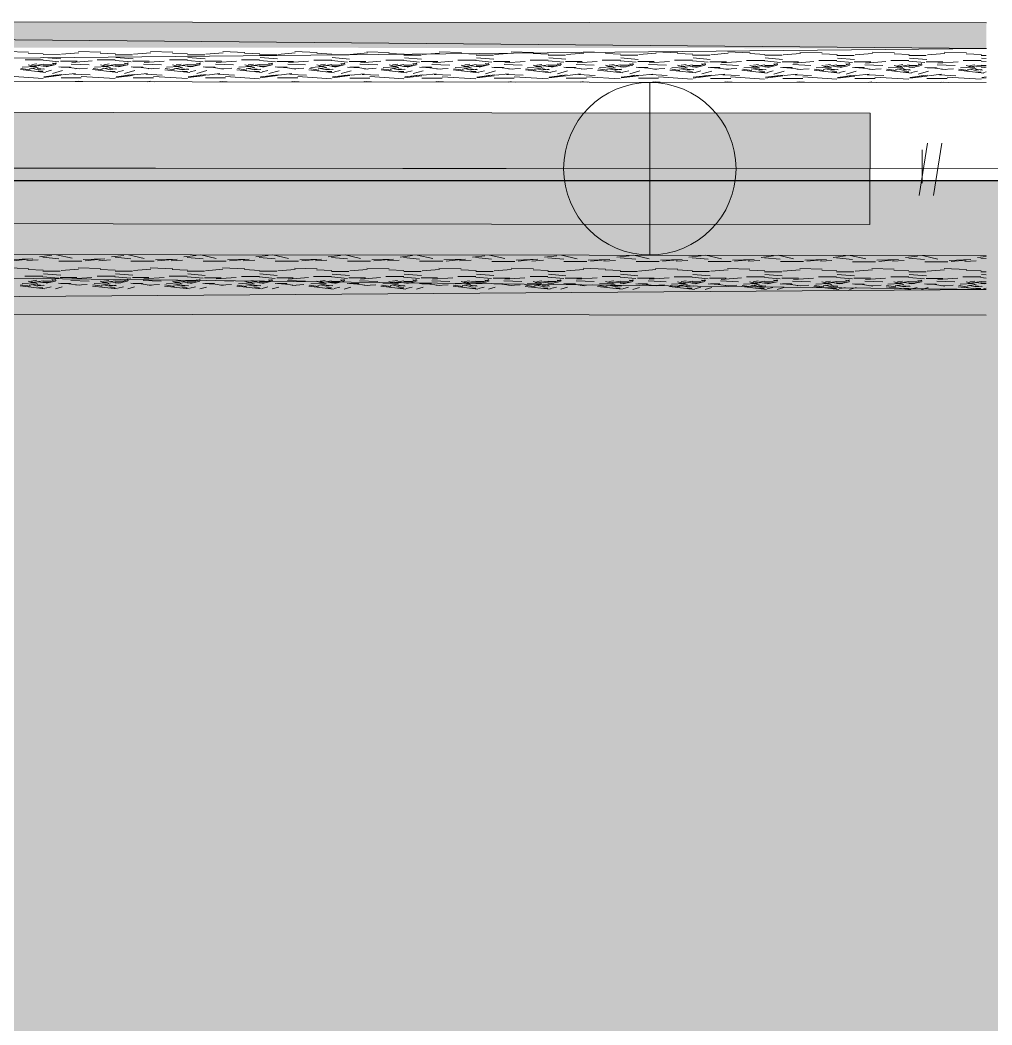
# Model space of a CAD drawing. Header units: inches. Extents: x -957 to 3394, y -3 to 3008.
# Drawn here: x 432.72 to 446.17, y 2172.7 to 2186.62 of the extents above; entities that cross this region are included whole.
import ezdxf

# ---------------------------------------------------------------- set-up
doc = ezdxf.new("R2010")
doc.units = ezdxf.units.IN
doc.header["$MEASUREMENT"] = 0
for name, color, linetype in [('hatches', 7, 'Continuous'), ('PDF_0', 7, 'Continuous'), ('PDF_GROUND', 7, 'Continuous'), ('PDF_Hatch', 7, 'Continuous')]:
    doc.layers.add(name, color=color, linetype=linetype)

msp = doc.modelspace()

# ---------------------------------------------------------------- hatches: boundary and pattern name
at = {"layer": 'hatches', "true_color": 0x000000}
h = msp.add_hatch(color=18, dxfattribs=at)
h.dxf.hatch_style = 1
h.paths.add_polyline_path([(423.822, 2184.391), (423.822, 1866.726), (660.591, 1866.726), (660.591, 2184.391)])
h.paths.add_polyline_path([(648.591, 2172.391), (648.591, 1878.726), (435.822, 1878.726), (435.822, 2172.391)], flags=16)
at = {"layer": 'PDF_0', "transparency": 33554559}
for points in [[(446.096, 2186.227), (402.124, 2186.265), (402.125, 2186.598), (402.125, 2186.603), (402.128, 2186.607), (402.131, 2186.611), (402.136, 2186.613), (402.14, 2186.614), (402.333, 2186.614), (402.337, 2186.614), (402.34, 2186.616), (402.343, 2186.618), (446.096, 2186.581)], [(402.121, 2182.59), (402.121, 2182.924), (446.093, 2182.886), (446.092, 2182.532), (402.339, 2182.57), (402.336, 2182.572), (402.333, 2182.574), (402.33, 2182.575), (402.137, 2182.575), (402.132, 2182.575), (402.128, 2182.578), (402.124, 2182.581), (402.122, 2182.585)]]:
    msp.add_hatch(color=256, dxfattribs=at).paths.add_polyline_path(points)

# ---------------------------------------------------------------- linework, layer by layer
at = {"layer": 'PDF_0', "lineweight": 0}
for points in [[(446.095, 2185.755), (402.124, 2185.793), (446.096, 2186.227), (402.125, 2186.619), (446.096, 2186.581)], [(432.526, 2186.185), (432.835, 2186.175)], [(432.787, 2186.07), (433.037, 2186.07)], [(432.83, 2186.162), (433.04, 2186.152)], [(433.256, 2186.041), (433.036, 2186.062)], [(433.037, 2186.14), (433.277, 2186.139)], [(433.044, 2186.102), (433.283, 2186.082)], [(433.291, 2186.147), (433.531, 2186.167)], [(433.525, 2186.184), (433.834, 2186.174)], [(433.786, 2186.069), (434.036, 2186.069)], [(433.829, 2186.162), (434.039, 2186.152)], [(434.255, 2186.041), (434.035, 2186.061)], [(434.036, 2186.139), (434.276, 2186.138)], [(434.043, 2186.101), (434.282, 2186.081)], [(434.29, 2186.146), (434.53, 2186.166)], [(434.524, 2186.183), (434.833, 2186.173)], [(434.785, 2186.068), (435.035, 2186.068)], [(434.828, 2186.161), (435.038, 2186.151)], [(435.254, 2186.04), (435.034, 2186.06)], [(435.035, 2186.138), (435.275, 2186.138)], [(435.042, 2186.1), (435.281, 2186.08)], [(435.289, 2186.145), (435.529, 2186.165)], [(435.523, 2186.183), (435.832, 2186.172)], [(435.784, 2186.067), (436.034, 2186.067)], [(435.827, 2186.16), (436.037, 2186.15)], [(436.253, 2186.039), (436.033, 2186.059)], [(436.034, 2186.137), (436.274, 2186.137)], [(436.041, 2186.1), (436.28, 2186.08)], [(436.288, 2186.144), (436.528, 2186.164)], [(436.522, 2186.182), (436.831, 2186.171)], [(436.783, 2186.066), (437.033, 2186.066)], [(436.826, 2186.159), (437.036, 2186.149)], [(437.251, 2186.038), (437.032, 2186.058)], [(437.033, 2186.136), (437.273, 2186.136)], [(437.04, 2186.099), (437.279, 2186.079)], [(437.287, 2186.143), (437.527, 2186.163)], [(437.521, 2186.181), (437.83, 2186.171)], [(437.782, 2186.066), (438.032, 2186.065)], [(437.825, 2186.158), (438.035, 2186.148)], [(438.25, 2186.037), (438.031, 2186.057)], [(438.032, 2186.135), (438.272, 2186.135)], [(438.039, 2186.098), (438.278, 2186.078)], [(438.286, 2186.143), (438.526, 2186.162)], [(438.52, 2186.18), (438.829, 2186.17)], [(438.781, 2186.065), (439.031, 2186.064)], [(438.824, 2186.157), (439.034, 2186.147)], [(439.031, 2186.134), (439.271, 2186.134)], [(439.038, 2186.097), (439.277, 2186.077)], [(439.285, 2186.142), (439.525, 2186.162)], [(439.519, 2186.179), (439.828, 2186.169)], [(439.78, 2186.064), (440.03, 2186.064)], [(439.823, 2186.156), (440.033, 2186.146)], [(440.03, 2186.134), (440.27, 2186.133)], [(440.037, 2186.096), (440.276, 2186.076)], [(440.284, 2186.141), (440.524, 2186.161)], [(440.518, 2186.178), (440.827, 2186.168)], [(440.779, 2186.063), (441.029, 2186.063)], [(440.822, 2186.156), (441.032, 2186.146)], [(441.029, 2186.133), (441.269, 2186.132)], [(441.036, 2186.095), (441.275, 2186.075)], [(441.283, 2186.14), (441.523, 2186.16)], [(441.517, 2186.177), (441.826, 2186.167)], [(441.778, 2186.062), (442.028, 2186.062)], [(441.821, 2186.155), (442.031, 2186.145)], [(442.028, 2186.132), (442.268, 2186.132)], [(442.035, 2186.094), (442.274, 2186.074)], [(442.282, 2186.139), (442.522, 2186.159)], [(442.516, 2186.177), (442.825, 2186.166)], [(442.777, 2186.061), (443.027, 2186.061)], [(442.82, 2186.154), (443.03, 2186.144)], [(443.027, 2186.131), (443.267, 2186.131)], [(443.034, 2186.094), (443.273, 2186.074)], [(443.281, 2186.138), (443.521, 2186.158)], [(443.515, 2186.176), (443.824, 2186.165)], [(443.776, 2186.06), (444.026, 2186.06)], [(443.819, 2186.153), (444.029, 2186.143)], [(444.026, 2186.13), (444.266, 2186.13)], [(444.033, 2186.093), (444.272, 2186.073)], [(444.28, 2186.137), (444.52, 2186.157)], [(444.514, 2186.175), (444.823, 2186.165)], [(444.775, 2186.06), (445.025, 2186.059)], [(444.818, 2186.152), (445.028, 2186.142)], [(445.025, 2186.129), (445.265, 2186.129)], [(445.032, 2186.092), (445.271, 2186.072)], [(445.279, 2186.137), (445.519, 2186.156)], [(445.513, 2186.174), (445.822, 2186.164)], [(445.774, 2186.059), (446.024, 2186.059)], [(445.817, 2186.151), (446.027, 2186.141)], [(446.024, 2186.128), (446.095, 2186.128)], [(446.031, 2186.091), (446.095, 2186.086)], [(432.722, 2185.934), (433.072, 2185.894)], [(432.729, 2185.95), (432.859, 2185.93)], [(432.749, 2185.968), (432.929, 2185.977)], [(432.831, 2186.001), (432.951, 2185.971)], [(432.849, 2185.945), (432.969, 2185.965)], [(432.859, 2185.977), (433.038, 2186.007)], [(432.878, 2185.952), (432.968, 2185.932)], [(432.881, 2186.002), (432.951, 2186.012)], [(432.956, 2185.948), (433.056, 2185.937)], [(432.963, 2185.992), (433.043, 2185.982)], [(432.967, 2185.934), (433.047, 2185.944)], [(433.037, 2186), (433.157, 2186)], [(433.037, 2185.98), (433.117, 2185.98)], [(433.153, 2185.923), (433.073, 2185.903)], [(433.211, 2186.002), (433.081, 2185.972)], [(433.162, 2186.021), (433.222, 2186.011)], [(433.216, 2186.026), (433.166, 2186.006)], [(433.166, 2185.881), (433.306, 2185.921)], [(433.255, 2185.972), (433.425, 2185.962)], [(433.277, 2186.05), (433.507, 2186.049)], [(433.287, 2185.969), (433.417, 2185.969)], [(433.397, 2185.963), (433.537, 2185.943)], [(433.426, 2186.01), (433.675, 2186)], [(433.436, 2186.033), (433.716, 2186.053)], [(433.492, 2185.945), (433.651, 2185.955)], [(433.721, 2185.933), (434.071, 2185.893)], [(433.728, 2185.949), (433.858, 2185.929)], [(433.748, 2185.967), (433.928, 2185.977)], [(433.83, 2186), (433.95, 2185.97)], [(433.848, 2185.945), (433.968, 2185.964)], [(433.858, 2185.976), (434.037, 2186.006)], [(433.877, 2185.951), (433.967, 2185.931)], [(433.88, 2186.001), (433.95, 2186.011)], [(433.955, 2185.947), (434.055, 2185.937)], [(433.962, 2185.991), (434.042, 2185.981)], [(433.966, 2185.933), (434.046, 2185.943)], [(434.036, 2185.999), (434.156, 2185.999)], [(434.036, 2185.979), (434.116, 2185.979)], [(434.152, 2185.922), (434.072, 2185.902)], [(434.21, 2186.001), (434.08, 2185.971)], [(434.161, 2186.02), (434.221, 2186.01)], [(434.215, 2186.025), (434.165, 2186.005)], [(434.165, 2185.88), (434.305, 2185.92)], [(434.254, 2185.971), (434.424, 2185.961)], [(434.276, 2186.049), (434.506, 2186.048)], [(434.286, 2185.969), (434.416, 2185.969)], [(434.396, 2185.962), (434.536, 2185.942)], [(434.425, 2186.01), (434.674, 2185.999)], [(434.435, 2186.032), (434.715, 2186.052)], [(434.491, 2185.944), (434.65, 2185.954)], [(434.72, 2185.932), (435.07, 2185.892)], [(434.727, 2185.948), (434.857, 2185.928)], [(434.747, 2185.966), (434.927, 2185.976)], [(434.829, 2185.999), (434.949, 2185.969)], [(434.847, 2185.944), (434.967, 2185.964)], [(434.857, 2185.975), (435.036, 2186.005)], [(434.876, 2185.95), (434.966, 2185.93)], [(434.879, 2186), (434.949, 2186.01)], [(434.954, 2185.946), (435.054, 2185.936)], [(434.961, 2185.99), (435.041, 2185.98)], [(434.965, 2185.932), (435.045, 2185.942)], [(435.035, 2185.998), (435.155, 2185.998)], [(435.035, 2185.978), (435.115, 2185.978)], [(435.151, 2185.921), (435.071, 2185.901)], [(435.209, 2186), (435.079, 2185.97)], [(435.16, 2186.019), (435.22, 2186.009)], [(435.214, 2186.025), (435.164, 2186.005)], [(435.164, 2185.879), (435.304, 2185.919)], [(435.253, 2185.97), (435.423, 2185.96)], [(435.275, 2186.048), (435.505, 2186.048)], [(435.285, 2185.968), (435.415, 2185.968)], [(435.395, 2185.961), (435.535, 2185.941)], [(435.424, 2186.009), (435.673, 2185.998)], [(435.434, 2186.031), (435.714, 2186.051)], [(435.49, 2185.943), (435.649, 2185.953)], [(435.719, 2185.931), (436.069, 2185.891)], [(435.726, 2185.947), (435.856, 2185.927)], [(435.746, 2185.965), (435.926, 2185.975)], [(435.828, 2185.998), (435.948, 2185.969)], [(435.846, 2185.943), (435.966, 2185.963)], [(435.856, 2185.974), (436.035, 2186.004)], [(435.875, 2185.95), (435.965, 2185.929)], [(435.878, 2185.999), (435.948, 2186.009)], [(435.953, 2185.945), (436.053, 2185.935)], [(435.96, 2185.99), (436.04, 2185.98)], [(435.964, 2185.931), (436.044, 2185.941)], [(436.034, 2185.997), (436.154, 2185.997)], [(436.034, 2185.977), (436.114, 2185.977)], [(436.15, 2185.92), (436.07, 2185.9)], [(436.208, 2185.999), (436.078, 2185.969)], [(436.159, 2186.019), (436.219, 2186.009)], [(436.213, 2186.024), (436.163, 2186.004)], [(436.252, 2185.97), (436.422, 2185.959)], [(436.274, 2186.047), (436.504, 2186.047)], [(436.284, 2185.967), (436.414, 2185.967)], [(436.394, 2185.96), (436.534, 2185.94)], [(436.423, 2186.008), (436.672, 2185.998)], [(436.433, 2186.03), (436.713, 2186.05)], [(436.489, 2185.942), (436.648, 2185.952)], [(436.718, 2185.931), (437.068, 2185.89)], [(436.725, 2185.947), (436.855, 2185.926)], [(436.745, 2185.964), (436.925, 2185.974)], [(436.827, 2185.998), (436.947, 2185.968)], [(436.845, 2185.942), (436.965, 2185.962)], [(436.854, 2185.974), (437.034, 2186.003)], [(436.874, 2185.949), (436.964, 2185.929)], [(436.877, 2185.999), (436.947, 2186.008)], [(436.952, 2185.944), (437.052, 2185.934)], [(436.959, 2185.989), (437.039, 2185.979)], [(436.963, 2185.93), (437.043, 2185.94)], [(437.033, 2185.996), (437.153, 2185.996)], [(437.033, 2185.976), (437.113, 2185.976)], [(437.149, 2185.919), (437.069, 2185.9)], [(437.207, 2185.998), (437.077, 2185.968)], [(437.158, 2186.018), (437.218, 2186.008)], [(437.212, 2186.023), (437.162, 2186.003)], [(437.251, 2185.969), (437.421, 2185.959)], [(437.273, 2186.046), (437.503, 2186.046)], [(437.283, 2185.966), (437.413, 2185.966)], [(437.393, 2185.96), (437.533, 2185.939)], [(437.422, 2186.007), (437.671, 2185.997)], [(437.432, 2186.029), (437.712, 2186.049)], [(437.488, 2185.941), (437.647, 2185.951)], [(437.717, 2185.93), (438.067, 2185.89)], [(437.724, 2185.946), (437.854, 2185.926)], [(437.744, 2185.963), (437.923, 2185.973)], [(437.826, 2185.997), (437.946, 2185.967)], [(437.844, 2185.941), (437.964, 2185.961)], [(437.853, 2185.973), (438.033, 2186.003)], [(437.873, 2185.948), (437.963, 2185.928)], [(437.876, 2185.998), (437.946, 2186.008)], [(437.951, 2185.943), (438.051, 2185.933)], [(437.958, 2185.988), (438.038, 2185.978)], [(437.962, 2185.93), (438.042, 2185.939)], [(438.032, 2185.996), (438.152, 2185.995)], [(438.032, 2185.975), (438.112, 2185.975)], [(438.148, 2185.918), (438.068, 2185.899)], [(438.206, 2185.997), (438.076, 2185.968)], [(438.157, 2186.017), (438.217, 2186.007)], [(438.211, 2186.022), (438.161, 2186.002)], [(438.25, 2185.968), (438.42, 2185.958)], [(438.272, 2186.045), (438.501, 2186.045)], [(438.282, 2185.965), (438.412, 2185.965)], [(438.392, 2185.959), (438.532, 2185.939)], [(438.421, 2186.006), (438.67, 2185.996)], [(438.431, 2186.028), (438.711, 2186.048)], [(438.487, 2185.94), (438.646, 2185.95)], [(438.716, 2185.929), (439.066, 2185.889)], [(438.723, 2185.945), (438.853, 2185.925)], [(438.743, 2185.963), (438.922, 2185.972)], [(438.825, 2185.996), (438.945, 2185.966)], [(438.843, 2185.94), (438.963, 2185.96)], [(438.852, 2185.972), (439.032, 2186.002)], [(438.872, 2185.947), (438.962, 2185.927)], [(438.875, 2185.997), (438.945, 2186.007)], [(438.95, 2185.942), (439.05, 2185.932)], [(438.957, 2185.987), (439.037, 2185.977)], [(438.961, 2185.929), (439.041, 2185.939)], [(439.249, 2186.036), (439.03, 2186.057)], [(439.031, 2185.995), (439.151, 2185.995)], [(439.031, 2185.975), (439.111, 2185.975)], [(439.205, 2185.997), (439.075, 2185.967)], [(439.156, 2186.016), (439.216, 2186.006)], [(439.21, 2186.021), (439.16, 2186.001)], [(439.249, 2185.967), (439.419, 2185.957)], [(439.271, 2186.044), (439.5, 2186.044)], [(439.281, 2185.964), (439.411, 2185.964)], [(439.391, 2185.958), (439.531, 2185.938)], [(439.42, 2186.005), (439.669, 2185.995)], [(439.43, 2186.028), (439.71, 2186.047)], [(439.486, 2185.94), (439.645, 2185.949)], [(439.715, 2185.928), (440.065, 2185.888)], [(439.722, 2185.944), (439.852, 2185.924)], [(439.742, 2185.962), (439.921, 2185.972)], [(439.824, 2185.995), (439.944, 2185.965)], [(439.842, 2185.939), (439.961, 2185.959)], [(439.851, 2185.971), (440.031, 2186.001)], [(439.871, 2185.946), (439.961, 2185.926)], [(439.874, 2185.996), (439.944, 2186.006)], [(439.949, 2185.942), (440.049, 2185.932)], [(439.956, 2185.986), (440.036, 2185.976)], [(439.96, 2185.928), (440.04, 2185.938)], [(440.248, 2186.036), (440.029, 2186.056)], [(440.03, 2185.994), (440.15, 2185.994)], [(440.03, 2185.974), (440.11, 2185.974)], [(440.204, 2185.996), (440.074, 2185.966)], [(440.155, 2186.015), (440.215, 2186.005)], [(440.209, 2186.02), (440.159, 2186)], [(440.248, 2185.966), (440.418, 2185.956)], [(440.27, 2186.044), (440.499, 2186.043)], [(440.28, 2185.963), (440.41, 2185.963)], [(440.39, 2185.957), (440.53, 2185.937)], [(440.419, 2186.004), (440.668, 2185.994)], [(440.429, 2186.027), (440.709, 2186.047)], [(440.485, 2185.939), (440.644, 2185.949)], [(440.714, 2185.927), (441.064, 2185.887)], [(440.721, 2185.943), (440.851, 2185.923)], [(440.741, 2185.961), (440.92, 2185.971)], [(440.823, 2185.994), (440.943, 2185.964)], [(440.841, 2185.939), (440.96, 2185.958)], [(440.85, 2185.97), (441.03, 2186)], [(440.87, 2185.945), (440.96, 2185.925)], [(440.873, 2185.995), (440.943, 2186.005)], [(440.948, 2185.941), (441.048, 2185.931)], [(440.955, 2185.985), (441.035, 2185.975)], [(440.959, 2185.927), (441.039, 2185.937)], [(441.247, 2186.035), (441.028, 2186.055)], [(441.029, 2185.993), (441.149, 2185.993)], [(441.029, 2185.973), (441.109, 2185.973)], [(441.203, 2185.995), (441.073, 2185.965)], [(441.154, 2186.014), (441.214, 2186.004)], [(441.208, 2186.019), (441.158, 2185.999)], [(441.247, 2185.965), (441.417, 2185.955)], [(441.269, 2186.043), (441.498, 2186.043)], [(441.279, 2185.963), (441.409, 2185.963)], [(441.389, 2185.956), (441.529, 2185.936)], [(441.417, 2186.004), (441.667, 2185.993)], [(441.428, 2186.026), (441.708, 2186.046)], [(441.484, 2185.938), (441.643, 2185.948)], [(441.713, 2185.926), (442.063, 2185.886)], [(441.72, 2185.942), (441.85, 2185.922)], [(441.74, 2185.96), (441.919, 2185.97)], [(441.822, 2185.993), (441.942, 2185.963)], [(441.84, 2185.938), (441.959, 2185.958)], [(441.849, 2185.969), (442.029, 2185.999)], [(441.869, 2185.944), (441.959, 2185.924)], [(441.872, 2185.994), (441.942, 2186.004)], [(441.947, 2185.94), (442.047, 2185.93)], [(441.954, 2185.984), (442.034, 2185.974)], [(441.958, 2185.926), (442.038, 2185.936)], [(442.246, 2186.034), (442.027, 2186.054)], [(442.028, 2185.992), (442.148, 2185.992)], [(442.028, 2185.972), (442.108, 2185.972)], [(442.202, 2185.994), (442.072, 2185.964)], [(442.153, 2186.014), (442.212, 2186.003)], [(442.207, 2186.019), (442.157, 2185.999)], [(442.246, 2185.964), (442.416, 2185.954)], [(442.268, 2186.042), (442.497, 2186.042)], [(442.278, 2185.962), (442.408, 2185.962)], [(442.388, 2185.955), (442.528, 2185.935)], [(442.416, 2186.003), (442.666, 2185.992)], [(442.427, 2186.025), (442.707, 2186.045)], [(442.483, 2185.937), (442.642, 2185.947)], [(442.712, 2185.925), (443.062, 2185.885)], [(442.719, 2185.941), (442.849, 2185.921)], [(442.739, 2185.959), (442.918, 2185.969)], [(442.821, 2185.992), (442.941, 2185.963)], [(442.839, 2185.937), (442.958, 2185.957)], [(442.848, 2185.968), (443.028, 2185.998)], [(442.868, 2185.944), (442.958, 2185.923)], [(442.871, 2185.993), (442.941, 2186.003)], [(442.946, 2185.939), (443.046, 2185.929)], [(442.953, 2185.984), (443.033, 2185.974)], [(442.957, 2185.925), (443.037, 2185.935)], [(443.245, 2186.033), (443.026, 2186.053)], [(443.027, 2185.991), (443.147, 2185.991)], [(443.027, 2185.971), (443.107, 2185.971)], [(443.201, 2185.993), (443.071, 2185.963)], [(443.152, 2186.013), (443.211, 2186.003)], [(443.206, 2186.018), (443.156, 2185.998)], [(443.245, 2185.964), (443.415, 2185.953)], [(443.267, 2186.041), (443.496, 2186.041)], [(443.277, 2185.961), (443.407, 2185.961)], [(443.387, 2185.954), (443.527, 2185.934)], [(443.415, 2186.002), (443.665, 2185.992)], [(443.426, 2186.024), (443.706, 2186.044)], [(443.481, 2185.936), (443.641, 2185.946)], [(443.711, 2185.925), (444.061, 2185.884)], [(443.718, 2185.941), (443.848, 2185.92)], [(443.738, 2185.958), (443.917, 2185.968)], [(443.82, 2185.992), (443.94, 2185.962)], [(443.837, 2185.936), (443.957, 2185.956)], [(443.847, 2185.968), (444.027, 2185.997)], [(443.867, 2185.943), (443.957, 2185.923)], [(443.87, 2185.993), (443.94, 2186.002)], [(443.945, 2185.938), (444.045, 2185.928)], [(443.952, 2185.983), (444.032, 2185.973)], [(443.956, 2185.924), (444.036, 2185.934)], [(444.244, 2186.032), (444.025, 2186.052)], [(444.026, 2185.99), (444.146, 2185.99)], [(444.026, 2185.97), (444.106, 2185.97)], [(444.2, 2185.992), (444.07, 2185.962)], [(444.151, 2186.012), (444.21, 2186.002)], [(444.205, 2186.017), (444.155, 2185.997)], [(444.244, 2185.963), (444.414, 2185.953)], [(444.266, 2186.04), (444.495, 2186.04)], [(444.276, 2185.96), (444.405, 2185.96)], [(444.386, 2185.954), (444.526, 2185.933)], [(444.414, 2186.001), (444.664, 2185.991)], [(444.425, 2186.023), (444.705, 2186.043)], [(444.48, 2185.935), (444.64, 2185.945)], [(444.71, 2185.924), (445.06, 2185.884)], [(444.717, 2185.94), (444.847, 2185.92)], [(444.737, 2185.957), (444.916, 2185.967)], [(444.819, 2185.991), (444.939, 2185.961)], [(444.836, 2185.935), (444.956, 2185.955)], [(444.846, 2185.967), (445.026, 2185.997)], [(444.866, 2185.942), (444.956, 2185.922)], [(444.869, 2185.992), (444.939, 2186.002)], [(444.944, 2185.937), (445.044, 2185.927)], [(444.951, 2185.982), (445.031, 2185.972)], [(444.955, 2185.924), (445.035, 2185.933)], [(445.243, 2186.031), (445.024, 2186.051)], [(445.025, 2185.99), (445.145, 2185.989)], [(445.025, 2185.969), (445.105, 2185.969)], [(445.199, 2185.991), (445.069, 2185.962)], [(445.15, 2186.011), (445.209, 2186.001)], [(445.204, 2186.016), (445.154, 2185.996)], [(445.243, 2185.962), (445.413, 2185.952)], [(445.265, 2186.039), (445.494, 2186.039)], [(445.275, 2185.959), (445.404, 2185.959)], [(445.385, 2185.953), (445.525, 2185.933)], [(445.413, 2186), (445.663, 2185.99)], [(445.424, 2186.023), (445.704, 2186.042)], [(445.479, 2185.934), (445.639, 2185.944)], [(445.709, 2185.923), (446.059, 2185.883)], [(445.716, 2185.939), (445.846, 2185.919)], [(445.736, 2185.957), (445.915, 2185.966)], [(445.818, 2185.99), (445.938, 2185.96)], [(445.835, 2185.934), (445.955, 2185.954)], [(445.845, 2185.966), (446.025, 2185.996)], [(445.865, 2185.941), (445.955, 2185.921)], [(445.868, 2185.991), (445.938, 2186.001)], [(445.943, 2185.937), (446.043, 2185.926)], [(445.95, 2185.981), (446.03, 2185.971)], [(445.954, 2185.923), (446.034, 2185.933)], [(446.095, 2186.044), (446.023, 2186.051)], [(446.024, 2185.989), (446.095, 2185.989)], [(446.024, 2185.969), (446.095, 2185.969)], [(446.095, 2185.967), (446.068, 2185.961)], [(432.566, 2185.84), (433.036, 2185.81)], [(432.967, 2185.91), (433.037, 2185.91)], [(433.047, 2185.824), (433.287, 2185.854)], [(433.048, 2185.835), (433.298, 2185.864)], [(433.122, 2185.841), (433.232, 2185.861)], [(433.287, 2185.82), (433.566, 2185.819)], [(433.305, 2185.859), (433.485, 2185.879)], [(433.458, 2185.869), (433.687, 2185.859)], [(433.565, 2185.839), (434.035, 2185.809)], [(433.966, 2185.909), (434.036, 2185.909)], [(434.046, 2185.823), (434.286, 2185.853)], [(434.047, 2185.834), (434.297, 2185.864)], [(434.121, 2185.84), (434.231, 2185.86)], [(434.286, 2185.819), (434.565, 2185.819)], [(434.304, 2185.859), (434.484, 2185.878)], [(434.457, 2185.869), (434.686, 2185.858)], [(434.564, 2185.838), (435.034, 2185.808)], [(434.965, 2185.908), (435.035, 2185.908)], [(435.045, 2185.822), (435.285, 2185.852)], [(435.046, 2185.833), (435.296, 2185.863)], [(435.12, 2185.839), (435.23, 2185.859)], [(435.285, 2185.818), (435.564, 2185.818)], [(435.303, 2185.858), (435.483, 2185.878)], [(435.456, 2185.868), (435.685, 2185.858)], [(435.563, 2185.838), (436.033, 2185.807)], [(435.964, 2185.907), (436.034, 2185.907)], [(436.044, 2185.821), (436.284, 2185.851)], [(436.045, 2185.832), (436.295, 2185.862)], [(436.119, 2185.838), (436.229, 2185.858)], [(436.163, 2185.878), (436.303, 2185.918)], [(436.284, 2185.817), (436.563, 2185.817)], [(436.302, 2185.857), (436.482, 2185.877)], [(436.455, 2185.867), (436.684, 2185.857)], [(436.562, 2185.837), (437.032, 2185.806)], [(436.963, 2185.906), (437.033, 2185.906)], [(437.043, 2185.82), (437.283, 2185.85)], [(437.044, 2185.831), (437.294, 2185.861)], [(437.118, 2185.838), (437.228, 2185.857)], [(437.162, 2185.878), (437.302, 2185.917)], [(437.283, 2185.816), (437.562, 2185.816)], [(437.301, 2185.856), (437.481, 2185.876)], [(437.454, 2185.866), (437.683, 2185.856)], [(437.561, 2185.836), (438.031, 2185.805)], [(437.962, 2185.906), (438.032, 2185.906)], [(438.042, 2185.82), (438.282, 2185.849)], [(438.043, 2185.831), (438.293, 2185.86)], [(438.117, 2185.837), (438.227, 2185.856)], [(438.161, 2185.877), (438.301, 2185.917)], [(438.282, 2185.815), (438.561, 2185.815)], [(438.3, 2185.855), (438.48, 2185.875)], [(438.453, 2185.865), (438.682, 2185.855)], [(438.56, 2185.835), (439.03, 2185.805)], [(438.961, 2185.905), (439.031, 2185.905)], [(439.041, 2185.819), (439.281, 2185.849)], [(439.042, 2185.83), (439.292, 2185.86)], [(439.147, 2185.918), (439.067, 2185.898)], [(439.116, 2185.836), (439.226, 2185.856)], [(439.16, 2185.876), (439.3, 2185.916)], [(439.281, 2185.815), (439.56, 2185.814)], [(439.299, 2185.854), (439.479, 2185.874)], [(439.452, 2185.864), (439.681, 2185.854)], [(439.559, 2185.834), (440.029, 2185.804)], [(439.96, 2185.904), (440.03, 2185.904)], [(440.04, 2185.818), (440.28, 2185.848)], [(440.041, 2185.829), (440.291, 2185.859)], [(440.146, 2185.917), (440.066, 2185.897)], [(440.115, 2185.835), (440.225, 2185.855)], [(440.159, 2185.875), (440.299, 2185.915)], [(440.28, 2185.814), (440.559, 2185.813)], [(440.298, 2185.853), (440.478, 2185.873)], [(440.451, 2185.864), (440.68, 2185.853)], [(440.558, 2185.833), (441.028, 2185.803)], [(440.959, 2185.903), (441.029, 2185.903)], [(441.039, 2185.817), (441.279, 2185.847)], [(441.04, 2185.828), (441.29, 2185.858)], [(441.145, 2185.916), (441.065, 2185.896)], [(441.114, 2185.834), (441.223, 2185.854)], [(441.158, 2185.874), (441.298, 2185.914)], [(441.278, 2185.813), (441.558, 2185.813)], [(441.297, 2185.853), (441.477, 2185.872)], [(441.45, 2185.863), (441.679, 2185.852)], [(441.557, 2185.833), (442.027, 2185.802)], [(441.958, 2185.902), (442.028, 2185.902)], [(442.038, 2185.816), (442.278, 2185.846)], [(442.039, 2185.827), (442.289, 2185.857)], [(442.144, 2185.915), (442.064, 2185.895)], [(442.113, 2185.833), (442.222, 2185.853)], [(442.157, 2185.873), (442.297, 2185.913)], [(442.277, 2185.812), (442.557, 2185.812)], [(442.296, 2185.852), (442.476, 2185.872)], [(442.449, 2185.862), (442.678, 2185.852)], [(442.556, 2185.832), (443.026, 2185.801)], [(442.957, 2185.901), (443.027, 2185.901)], [(443.037, 2185.815), (443.277, 2185.845)], [(443.038, 2185.826), (443.288, 2185.856)], [(443.143, 2185.914), (443.063, 2185.894)], [(443.112, 2185.832), (443.221, 2185.852)], [(443.156, 2185.872), (443.296, 2185.912)], [(443.276, 2185.811), (443.556, 2185.811)], [(443.295, 2185.851), (443.475, 2185.871)], [(443.448, 2185.861), (443.677, 2185.851)], [(443.555, 2185.831), (444.025, 2185.8)], [(443.956, 2185.9), (444.026, 2185.9)], [(444.036, 2185.814), (444.276, 2185.844)], [(444.037, 2185.825), (444.287, 2185.855)], [(444.142, 2185.913), (444.062, 2185.894)], [(444.111, 2185.832), (444.22, 2185.851)], [(444.155, 2185.872), (444.295, 2185.911)], [(444.275, 2185.81), (444.555, 2185.81)], [(444.294, 2185.85), (444.474, 2185.87)], [(444.447, 2185.86), (444.676, 2185.85)], [(444.554, 2185.83), (445.024, 2185.799)], [(444.955, 2185.9), (445.025, 2185.9)], [(445.035, 2185.814), (445.275, 2185.843)], [(445.036, 2185.825), (445.286, 2185.854)], [(445.141, 2185.913), (445.061, 2185.893)], [(445.11, 2185.831), (445.219, 2185.85)], [(445.154, 2185.871), (445.294, 2185.911)], [(445.274, 2185.809), (445.554, 2185.809)], [(445.293, 2185.849), (445.473, 2185.869)], [(445.446, 2185.859), (445.675, 2185.849)], [(445.553, 2185.829), (446.023, 2185.799)], [(445.954, 2185.899), (446.024, 2185.899)], [(446.034, 2185.813), (446.095, 2185.82)], [(446.035, 2185.824), (446.095, 2185.831)], [(446.095, 2185.901), (446.06, 2185.892)], [(433.48, 2185.766), (433.521, 2185.772)], [(433.489, 2185.77), (433.586, 2185.766)], [(434.479, 2185.765), (434.52, 2185.771)], [(434.488, 2185.769), (434.585, 2185.765)], [(435.478, 2185.764), (435.519, 2185.77)], [(435.487, 2185.768), (435.584, 2185.764)], [(436.477, 2185.763), (436.518, 2185.769)], [(436.486, 2185.767), (436.583, 2185.763)], [(437.476, 2185.762), (437.517, 2185.768)], [(437.485, 2185.766), (437.582, 2185.762)], [(438.475, 2185.762), (438.516, 2185.767)], [(438.484, 2185.766), (438.581, 2185.762)], [(439.474, 2185.761), (439.515, 2185.766)], [(439.483, 2185.765), (439.58, 2185.761)], [(440.473, 2185.76), (440.514, 2185.766)], [(440.482, 2185.764), (440.579, 2185.76)], [(441.436, 2183.367), (441.438, 2185.759)], [(441.472, 2185.759), (441.513, 2185.765)], [(441.481, 2185.763), (441.578, 2185.759)], [(442.471, 2185.758), (442.512, 2185.764)], [(442.48, 2185.762), (442.577, 2185.758)], [(443.47, 2185.757), (443.511, 2185.763)], [(443.479, 2185.761), (443.576, 2185.757)], [(444.469, 2185.756), (444.51, 2185.762)], [(444.478, 2185.76), (444.575, 2185.756)], [(445.468, 2185.756), (445.509, 2185.761)], [(445.477, 2185.76), (445.574, 2185.756)], [(397.222, 2184.599), (661.252, 2184.373)], [(441.437, 2184.561), (407.22, 2184.603)], [(446.093, 2183.358), (402.122, 2183.396), (446.093, 2182.886), (402.121, 2182.57), (446.092, 2182.532)], [(432.594, 2183.302), (432.893, 2183.312)], [(432.622, 2183.287), (432.831, 2183.307)], [(432.81, 2183.288), (432.97, 2183.298)], [(432.987, 2183.342), (433.157, 2183.361)], [(433.034, 2183.334), (433.253, 2183.314)], [(433.222, 2183.369), (433.437, 2183.32)], [(433.254, 2183.282), (433.574, 2183.282)], [(433.592, 2183.301), (433.892, 2183.311)], [(433.621, 2183.286), (433.83, 2183.306)], [(433.809, 2183.287), (433.969, 2183.297)], [(433.986, 2183.341), (434.156, 2183.36)], [(434.033, 2183.334), (434.252, 2183.313)], [(434.221, 2183.368), (434.436, 2183.319)], [(434.253, 2183.282), (434.573, 2183.281)], [(434.591, 2183.3), (434.891, 2183.31)], [(434.62, 2183.285), (434.829, 2183.305)], [(434.808, 2183.286), (434.968, 2183.296)], [(434.985, 2183.34), (435.155, 2183.36)], [(435.032, 2183.333), (435.251, 2183.312)], [(435.22, 2183.368), (435.435, 2183.318)], [(435.252, 2183.281), (435.572, 2183.28)], [(435.59, 2183.3), (435.89, 2183.309)], [(435.619, 2183.285), (435.828, 2183.305)], [(435.807, 2183.285), (435.967, 2183.295)], [(435.984, 2183.339), (436.154, 2183.359)], [(436.03, 2183.332), (436.25, 2183.312)], [(436.219, 2183.367), (436.434, 2183.318)], [(436.251, 2183.28), (436.571, 2183.28)], [(436.589, 2183.299), (436.889, 2183.308)], [(436.618, 2183.284), (436.827, 2183.304)], [(436.806, 2183.285), (436.966, 2183.294)], [(436.983, 2183.338), (437.153, 2183.358)], [(437.029, 2183.331), (437.249, 2183.311)], [(437.218, 2183.366), (437.433, 2183.317)], [(437.25, 2183.279), (437.57, 2183.279)], [(437.588, 2183.298), (437.888, 2183.308)], [(437.617, 2183.283), (437.826, 2183.303)], [(437.805, 2183.284), (437.965, 2183.294)], [(437.982, 2183.337), (438.152, 2183.357)], [(438.028, 2183.33), (438.248, 2183.31)], [(438.217, 2183.365), (438.432, 2183.316)], [(438.249, 2183.278), (438.569, 2183.278)], [(438.587, 2183.297), (438.887, 2183.307)], [(438.616, 2183.282), (438.825, 2183.302)], [(438.804, 2183.283), (438.964, 2183.293)], [(438.981, 2183.337), (439.151, 2183.356)], [(439.027, 2183.329), (439.247, 2183.309)], [(439.216, 2183.364), (439.431, 2183.315)], [(439.248, 2183.277), (439.568, 2183.277)], [(439.586, 2183.296), (439.886, 2183.306)], [(439.615, 2183.281), (439.824, 2183.301)], [(439.803, 2183.282), (439.963, 2183.292)], [(439.98, 2183.336), (440.15, 2183.355)], [(440.026, 2183.328), (440.246, 2183.308)], [(440.215, 2183.363), (440.43, 2183.314)], [(440.247, 2183.276), (440.567, 2183.276)], [(440.585, 2183.295), (440.885, 2183.305)], [(440.614, 2183.28), (440.823, 2183.3)], [(440.802, 2183.281), (440.962, 2183.291)], [(440.979, 2183.335), (441.149, 2183.355)], [(441.025, 2183.328), (441.245, 2183.307)], [(441.214, 2183.362), (441.429, 2183.313)], [(441.246, 2183.276), (441.566, 2183.275)], [(441.584, 2183.294), (441.884, 2183.304)], [(441.613, 2183.279), (441.822, 2183.299)], [(441.801, 2183.28), (441.961, 2183.29)], [(441.978, 2183.334), (442.148, 2183.354)], [(442.024, 2183.327), (442.244, 2183.307)], [(442.213, 2183.362), (442.428, 2183.312)], [(442.245, 2183.275), (442.565, 2183.274)], [(442.583, 2183.294), (442.883, 2183.303)], [(442.611, 2183.279), (442.821, 2183.299)], [(442.8, 2183.279), (442.96, 2183.289)], [(442.977, 2183.333), (443.147, 2183.353)], [(443.023, 2183.326), (443.243, 2183.306)], [(443.212, 2183.361), (443.427, 2183.312)], [(443.582, 2183.293), (443.882, 2183.302)], [(443.61, 2183.278), (443.82, 2183.298)], [(443.799, 2183.279), (443.959, 2183.288)], [(443.976, 2183.332), (444.146, 2183.352)], [(444.022, 2183.325), (444.242, 2183.305)], [(444.211, 2183.36), (444.426, 2183.311)], [(444.581, 2183.292), (444.881, 2183.302)], [(444.609, 2183.277), (444.819, 2183.297)], [(444.798, 2183.278), (444.958, 2183.288)], [(444.975, 2183.331), (445.145, 2183.351)], [(445.021, 2183.324), (445.241, 2183.304)], [(445.21, 2183.359), (445.425, 2183.31)], [(445.58, 2183.291), (445.88, 2183.301)], [(445.608, 2183.276), (445.818, 2183.296)], [(445.797, 2183.277), (445.957, 2183.287)], [(445.974, 2183.33), (446.093, 2183.344)], [(446.02, 2183.323), (446.093, 2183.317)], [(432.523, 2183.188), (432.833, 2183.178)], [(432.828, 2183.166), (433.037, 2183.155)], [(433.035, 2183.143), (433.274, 2183.142)], [(433.289, 2183.15), (433.529, 2183.17)], [(433.522, 2183.187), (433.832, 2183.177)], [(433.827, 2183.165), (434.036, 2183.155)], [(434.034, 2183.142), (434.273, 2183.142)], [(434.288, 2183.149), (434.528, 2183.169)], [(434.521, 2183.186), (434.831, 2183.176)], [(434.826, 2183.164), (435.035, 2183.154)], [(435.033, 2183.141), (435.272, 2183.141)], [(435.287, 2183.148), (435.527, 2183.168)], [(435.52, 2183.186), (435.83, 2183.175)], [(435.825, 2183.163), (436.034, 2183.153)], [(436.032, 2183.14), (436.271, 2183.14)], [(436.286, 2183.147), (436.526, 2183.167)], [(436.519, 2183.185), (436.829, 2183.174)], [(436.824, 2183.162), (437.033, 2183.152)], [(437.031, 2183.139), (437.27, 2183.139)], [(437.285, 2183.146), (437.525, 2183.166)], [(437.518, 2183.184), (437.828, 2183.174)], [(437.823, 2183.161), (438.032, 2183.151)], [(438.029, 2183.138), (438.269, 2183.138)], [(438.284, 2183.146), (438.524, 2183.166)], [(438.517, 2183.183), (438.827, 2183.173)], [(438.822, 2183.16), (439.031, 2183.15)], [(439.028, 2183.138), (439.268, 2183.137)], [(439.283, 2183.145), (439.523, 2183.165)], [(439.516, 2183.182), (439.826, 2183.172)], [(439.821, 2183.16), (440.03, 2183.149)], [(440.027, 2183.137), (440.267, 2183.136)], [(440.282, 2183.144), (440.522, 2183.164)], [(440.515, 2183.181), (440.825, 2183.171)], [(440.82, 2183.159), (441.029, 2183.149)], [(441.026, 2183.136), (441.266, 2183.136)], [(441.281, 2183.143), (441.521, 2183.163)], [(441.514, 2183.18), (441.824, 2183.17)], [(441.819, 2183.158), (442.028, 2183.148)], [(442.28, 2183.142), (442.52, 2183.162)], [(442.513, 2183.18), (442.823, 2183.169)], [(442.818, 2183.157), (443.027, 2183.147)], [(443.244, 2183.274), (443.564, 2183.274)], [(443.279, 2183.141), (443.519, 2183.161)], [(443.512, 2183.179), (443.822, 2183.168)], [(443.817, 2183.156), (444.026, 2183.146)], [(444.243, 2183.273), (444.563, 2183.273)], [(444.278, 2183.141), (444.518, 2183.16)], [(444.511, 2183.178), (444.821, 2183.168)], [(444.816, 2183.155), (445.025, 2183.145)], [(445.242, 2183.272), (445.562, 2183.272)], [(445.277, 2183.14), (445.516, 2183.16)], [(445.51, 2183.177), (445.82, 2183.167)], [(445.815, 2183.154), (446.024, 2183.144)], [(432.785, 2183.073), (433.035, 2183.073)], [(432.829, 2183.004), (432.949, 2182.974)], [(432.856, 2182.98), (433.036, 2183.01)], [(432.878, 2183.005), (432.948, 2183.015)], [(433.253, 2183.045), (433.033, 2183.065)], [(433.034, 2183.003), (433.154, 2183.003)], [(433.041, 2183.105), (433.281, 2183.085)], [(433.208, 2183.005), (433.078, 2182.975)], [(433.159, 2183.024), (433.219, 2183.014)], [(433.213, 2183.029), (433.163, 2183.009)], [(433.274, 2183.053), (433.504, 2183.052)], [(433.423, 2183.013), (433.673, 2183.003)], [(433.434, 2183.036), (433.713, 2183.055)], [(433.784, 2183.072), (434.034, 2183.072)], [(433.828, 2183.003), (433.948, 2182.973)], [(433.855, 2182.979), (434.035, 2183.009)], [(433.877, 2183.004), (433.947, 2183.014)], [(434.252, 2183.044), (434.032, 2183.064)], [(434.033, 2183.002), (434.153, 2183.002)], [(434.04, 2183.104), (434.28, 2183.084)], [(434.207, 2183.004), (434.077, 2182.974)], [(434.158, 2183.023), (434.218, 2183.013)], [(434.212, 2183.029), (434.162, 2183.008)], [(434.273, 2183.052), (434.503, 2183.052)], [(434.422, 2183.013), (434.672, 2183.002)], [(434.433, 2183.035), (434.712, 2183.055)], [(434.783, 2183.071), (435.033, 2183.071)], [(434.827, 2183.002), (434.947, 2182.972)], [(434.854, 2182.978), (435.034, 2183.008)], [(434.876, 2183.003), (434.946, 2183.013)], [(435.251, 2183.043), (435.031, 2183.063)], [(435.032, 2183.001), (435.152, 2183.001)], [(435.039, 2183.103), (435.279, 2183.083)], [(435.206, 2183.003), (435.076, 2182.973)], [(435.157, 2183.023), (435.217, 2183.012)], [(435.211, 2183.028), (435.161, 2183.008)], [(435.272, 2183.051), (435.502, 2183.051)], [(435.421, 2183.012), (435.671, 2183.001)], [(435.432, 2183.034), (435.711, 2183.054)], [(435.782, 2183.07), (436.032, 2183.07)], [(435.826, 2183.002), (435.946, 2182.972)], [(435.853, 2182.977), (436.033, 2183.007)], [(435.875, 2183.002), (435.945, 2183.012)], [(436.25, 2183.042), (436.03, 2183.062)], [(436.031, 2183), (436.151, 2183)], [(436.038, 2183.103), (436.278, 2183.083)], [(436.205, 2183.002), (436.075, 2182.972)], [(436.156, 2183.022), (436.216, 2183.012)], [(436.21, 2183.027), (436.16, 2183.007)], [(436.271, 2183.05), (436.501, 2183.05)], [(436.42, 2183.011), (436.67, 2183.001)], [(436.431, 2183.033), (436.71, 2183.053)], [(436.781, 2183.069), (437.031, 2183.069)], [(436.825, 2183.001), (436.945, 2182.971)], [(436.852, 2182.977), (437.032, 2183.006)], [(436.874, 2183.002), (436.944, 2183.011)], [(437.249, 2183.041), (437.029, 2183.061)], [(437.03, 2182.999), (437.15, 2182.999)], [(437.037, 2183.102), (437.277, 2183.082)], [(437.204, 2183.001), (437.074, 2182.971)], [(437.155, 2183.021), (437.215, 2183.011)], [(437.209, 2183.026), (437.159, 2183.006)], [(437.27, 2183.049), (437.5, 2183.049)], [(437.419, 2183.01), (437.669, 2183)], [(437.43, 2183.032), (437.709, 2183.052)], [(437.78, 2183.069), (438.029, 2183.068)], [(437.824, 2183), (437.944, 2182.97)], [(437.851, 2182.976), (438.031, 2183.006)], [(437.873, 2183.001), (437.943, 2183.011)], [(438.248, 2183.04), (438.028, 2183.06)], [(438.029, 2182.999), (438.149, 2182.998)], [(438.036, 2183.101), (438.276, 2183.081)], [(438.203, 2183), (438.073, 2182.971)], [(438.154, 2183.02), (438.214, 2183.01)], [(438.208, 2183.025), (438.158, 2183.005)], [(438.269, 2183.048), (438.499, 2183.048)], [(438.418, 2183.009), (438.668, 2182.999)], [(438.429, 2183.032), (438.708, 2183.051)], [(438.779, 2183.068), (439.028, 2183.068)], [(438.823, 2182.999), (438.943, 2182.969)], [(438.85, 2182.975), (439.03, 2183.005)], [(438.872, 2183), (438.942, 2183.01)], [(439.247, 2183.039), (439.027, 2183.059)], [(439.028, 2182.998), (439.148, 2182.998)], [(439.035, 2183.1), (439.275, 2183.08)], [(439.202, 2183), (439.072, 2182.97)], [(439.153, 2183.019), (439.213, 2183.009)], [(439.207, 2183.024), (439.157, 2183.004)], [(439.268, 2183.047), (439.498, 2183.047)], [(439.417, 2183.008), (439.667, 2182.998)], [(439.428, 2183.031), (439.707, 2183.05)], [(439.778, 2183.067), (440.027, 2183.067)], [(439.822, 2182.998), (439.942, 2182.968)], [(439.849, 2182.974), (440.029, 2183.004)], [(439.871, 2182.999), (439.941, 2183.009)], [(440.246, 2183.039), (440.026, 2183.059)], [(440.027, 2182.997), (440.147, 2182.997)], [(440.034, 2183.099), (440.274, 2183.079)], [(440.201, 2182.999), (440.071, 2182.969)], [(440.152, 2183.018), (440.212, 2183.008)], [(440.206, 2183.023), (440.156, 2183.003)], [(440.267, 2183.047), (440.497, 2183.046)], [(440.416, 2183.007), (440.666, 2182.997)], [(440.427, 2183.03), (440.706, 2183.049)], [(440.777, 2183.066), (441.026, 2183.066)], [(440.821, 2182.997), (440.941, 2182.967)], [(440.848, 2182.973), (441.028, 2183.003)], [(440.87, 2182.998), (440.94, 2183.008)], [(441.245, 2183.038), (441.025, 2183.058)], [(441.033, 2183.098), (441.273, 2183.078)], [(441.2, 2182.998), (441.07, 2182.968)], [(441.151, 2183.017), (441.211, 2183.007)], [(441.205, 2183.023), (441.155, 2183.003)], [(441.266, 2183.046), (441.496, 2183.046)], [(441.415, 2183.007), (441.665, 2182.996)], [(441.426, 2183.029), (441.705, 2183.049)], [(441.776, 2183.065), (442.025, 2183.065)], [(441.82, 2182.996), (441.94, 2182.966)], [(441.847, 2182.972), (442.027, 2183.002)], [(441.869, 2182.997), (441.939, 2183.007)], [(442.244, 2183.037), (442.024, 2183.057)], [(442.025, 2183.135), (442.265, 2183.135)], [(442.032, 2183.097), (442.272, 2183.077)], [(442.199, 2182.997), (442.069, 2182.967)], [(442.15, 2183.017), (442.21, 2183.006)], [(442.204, 2183.022), (442.154, 2183.002)], [(442.265, 2183.045), (442.495, 2183.045)], [(442.414, 2183.006), (442.664, 2182.995)], [(442.425, 2183.028), (442.704, 2183.048)], [(442.775, 2183.064), (443.024, 2183.064)], [(442.846, 2182.972), (443.026, 2183.001)], [(442.868, 2182.996), (442.938, 2183.006)], [(443.243, 2183.036), (443.023, 2183.056)], [(443.024, 2183.134), (443.264, 2183.134)], [(443.031, 2183.097), (443.271, 2183.077)], [(443.198, 2182.996), (443.068, 2182.966)], [(443.149, 2183.016), (443.209, 2183.006)], [(443.203, 2183.021), (443.153, 2183.001)], [(443.264, 2183.044), (443.494, 2183.044)], [(443.413, 2183.005), (443.663, 2182.995)], [(443.424, 2183.027), (443.703, 2183.047)], [(443.774, 2183.063), (444.023, 2183.063)], [(443.845, 2182.971), (444.025, 2183)], [(443.867, 2182.996), (443.937, 2183.005)], [(444.242, 2183.035), (444.022, 2183.055)], [(444.023, 2183.133), (444.263, 2183.133)], [(444.03, 2183.096), (444.27, 2183.076)], [(444.148, 2183.015), (444.208, 2183.005)], [(444.202, 2183.02), (444.152, 2183)], [(444.263, 2183.043), (444.493, 2183.043)], [(444.412, 2183.004), (444.662, 2182.994)], [(444.423, 2183.026), (444.702, 2183.046)], [(444.773, 2183.063), (445.022, 2183.062)], [(444.844, 2182.97), (445.024, 2183)], [(444.866, 2182.995), (444.936, 2183.005)], [(445.241, 2183.034), (445.021, 2183.054)], [(445.022, 2183.132), (445.262, 2183.132)], [(445.029, 2183.095), (445.269, 2183.075)], [(445.147, 2183.014), (445.207, 2183.004)], [(445.201, 2183.019), (445.151, 2182.999)], [(445.262, 2183.042), (445.492, 2183.042)], [(445.411, 2183.003), (445.661, 2182.993)], [(445.422, 2183.026), (445.701, 2183.045)], [(445.772, 2183.062), (446.021, 2183.062)], [(445.843, 2182.969), (446.023, 2182.999)], [(445.865, 2182.994), (445.935, 2183.004)], [(446.093, 2183.047), (446.02, 2183.053)], [(446.021, 2183.132), (446.093, 2183.131)], [(446.028, 2183.094), (446.093, 2183.089)], [(432.72, 2182.937), (433.063, 2182.897)], [(432.726, 2182.953), (432.856, 2182.933)], [(432.746, 2182.971), (432.926, 2182.981)], [(432.846, 2182.948), (432.966, 2182.968)], [(432.875, 2182.955), (432.965, 2182.935)], [(432.953, 2182.951), (433.053, 2182.941)], [(432.96, 2182.995), (433.04, 2182.985)], [(432.964, 2182.913), (433.034, 2182.913)], [(432.965, 2182.937), (433.045, 2182.947)], [(433.034, 2182.983), (433.114, 2182.983)], [(433.15, 2182.926), (433.071, 2182.906)], [(433.21, 2182.897), (433.303, 2182.924)], [(433.252, 2182.975), (433.422, 2182.965)], [(433.284, 2182.973), (433.414, 2182.972)], [(433.395, 2182.966), (433.534, 2182.946)], [(433.489, 2182.948), (433.649, 2182.958)], [(433.719, 2182.936), (434.062, 2182.897)], [(433.725, 2182.952), (433.855, 2182.932)], [(433.745, 2182.97), (433.925, 2182.98)], [(433.845, 2182.948), (433.965, 2182.968)], [(433.874, 2182.954), (433.964, 2182.934)], [(433.952, 2182.95), (434.052, 2182.94)], [(433.959, 2182.994), (434.039, 2182.984)], [(433.963, 2182.912), (434.033, 2182.912)], [(433.964, 2182.936), (434.044, 2182.946)], [(434.033, 2182.982), (434.113, 2182.982)], [(434.149, 2182.925), (434.07, 2182.905)], [(434.209, 2182.896), (434.302, 2182.923)], [(434.251, 2182.974), (434.421, 2182.964)], [(434.283, 2182.972), (434.413, 2182.972)], [(434.394, 2182.965), (434.533, 2182.945)], [(434.488, 2182.947), (434.648, 2182.957)], [(434.718, 2182.935), (435.061, 2182.896)], [(434.724, 2182.951), (434.854, 2182.931)], [(434.744, 2182.969), (434.924, 2182.979)], [(434.844, 2182.947), (434.964, 2182.967)], [(434.873, 2182.953), (434.963, 2182.933)], [(434.951, 2182.949), (435.051, 2182.939)], [(434.958, 2182.994), (435.038, 2182.983)], [(434.962, 2182.911), (435.032, 2182.911)], [(434.963, 2182.935), (435.043, 2182.945)], [(435.032, 2182.981), (435.112, 2182.981)], [(435.148, 2182.924), (435.069, 2182.904)], [(435.208, 2182.896), (435.301, 2182.922)], [(435.25, 2182.973), (435.42, 2182.963)], [(435.282, 2182.971), (435.412, 2182.971)], [(435.393, 2182.964), (435.532, 2182.944)], [(435.487, 2182.946), (435.647, 2182.956)], [(435.717, 2182.935), (436.06, 2182.895)], [(435.723, 2182.95), (435.853, 2182.93)], [(435.743, 2182.968), (435.923, 2182.978)], [(435.843, 2182.946), (435.963, 2182.966)], [(435.872, 2182.953), (435.962, 2182.933)], [(435.95, 2182.948), (436.05, 2182.938)], [(435.957, 2182.993), (436.037, 2182.983)], [(435.961, 2182.91), (436.031, 2182.91)], [(435.962, 2182.934), (436.042, 2182.944)], [(436.031, 2182.98), (436.111, 2182.98)], [(436.147, 2182.923), (436.068, 2182.903)], [(436.207, 2182.895), (436.3, 2182.921)], [(436.249, 2182.973), (436.419, 2182.963)], [(436.281, 2182.97), (436.411, 2182.97)], [(436.391, 2182.963), (436.531, 2182.943)], [(436.486, 2182.945), (436.646, 2182.955)], [(436.716, 2182.934), (437.059, 2182.894)], [(436.722, 2182.95), (436.852, 2182.929)], [(436.742, 2182.967), (436.922, 2182.977)], [(436.842, 2182.945), (436.962, 2182.965)], [(436.871, 2182.952), (436.961, 2182.932)], [(436.949, 2182.947), (437.049, 2182.937)], [(436.956, 2182.992), (437.036, 2182.982)], [(436.96, 2182.909), (437.03, 2182.909)], [(436.961, 2182.933), (437.041, 2182.943)], [(437.03, 2182.979), (437.11, 2182.979)], [(437.146, 2182.922), (437.067, 2182.903)], [(437.206, 2182.894), (437.299, 2182.92)], [(437.248, 2182.972), (437.418, 2182.962)], [(437.28, 2182.969), (437.41, 2182.969)], [(437.39, 2182.963), (437.53, 2182.942)], [(437.485, 2182.944), (437.645, 2182.954)], [(437.715, 2182.933), (438.058, 2182.893)], [(437.721, 2182.949), (437.851, 2182.929)], [(437.741, 2182.966), (437.921, 2182.976)], [(437.841, 2182.944), (437.961, 2182.964)], [(437.87, 2182.951), (437.96, 2182.931)], [(437.948, 2182.946), (438.048, 2182.936)], [(437.955, 2182.991), (438.035, 2182.981)], [(437.959, 2182.909), (438.029, 2182.909)], [(437.96, 2182.933), (438.04, 2182.943)], [(438.029, 2182.978), (438.109, 2182.978)], [(438.145, 2182.922), (438.065, 2182.902)], [(438.205, 2182.893), (438.298, 2182.92)], [(438.247, 2182.971), (438.417, 2182.961)], [(438.279, 2182.968), (438.409, 2182.968)], [(438.389, 2182.962), (438.529, 2182.942)], [(438.484, 2182.943), (438.644, 2182.953)], [(438.714, 2182.932), (439.057, 2182.892)], [(438.72, 2182.948), (438.85, 2182.928)], [(438.74, 2182.966), (438.92, 2182.975)], [(438.84, 2182.943), (438.96, 2182.963)], [(438.869, 2182.95), (438.959, 2182.93)], [(438.947, 2182.946), (439.047, 2182.935)], [(438.954, 2182.99), (439.034, 2182.98)], [(438.958, 2182.908), (439.028, 2182.908)], [(438.959, 2182.932), (439.039, 2182.942)], [(439.028, 2182.978), (439.108, 2182.978)], [(439.144, 2182.921), (439.064, 2182.901)], [(439.204, 2182.892), (439.297, 2182.919)], [(439.246, 2182.97), (439.416, 2182.96)], [(439.278, 2182.967), (439.408, 2182.967)], [(439.388, 2182.961), (439.528, 2182.941)], [(439.483, 2182.943), (439.643, 2182.952)], [(439.713, 2182.931), (440.056, 2182.891)], [(439.719, 2182.947), (439.849, 2182.927)], [(439.739, 2182.965), (439.919, 2182.975)], [(439.839, 2182.942), (439.959, 2182.962)], [(439.868, 2182.949), (439.958, 2182.929)], [(439.946, 2182.945), (440.046, 2182.935)], [(439.953, 2182.989), (440.033, 2182.979)], [(439.957, 2182.907), (440.027, 2182.907)], [(439.958, 2182.931), (440.038, 2182.941)], [(440.027, 2182.977), (440.107, 2182.977)], [(440.143, 2182.92), (440.063, 2182.9)], [(440.203, 2182.891), (440.296, 2182.918)], [(440.245, 2182.969), (440.415, 2182.959)], [(440.277, 2182.967), (440.407, 2182.966)], [(440.387, 2182.96), (440.527, 2182.94)], [(440.482, 2182.942), (440.642, 2182.952)], [(440.712, 2182.93), (441.055, 2182.891)], [(440.718, 2182.946), (440.848, 2182.926)], [(440.738, 2182.964), (440.918, 2182.974)], [(440.838, 2182.942), (440.958, 2182.962)], [(440.867, 2182.948), (440.957, 2182.928)], [(440.945, 2182.944), (441.045, 2182.934)], [(440.952, 2182.988), (441.032, 2182.978)], [(440.956, 2182.906), (441.026, 2182.906)], [(440.957, 2182.93), (441.037, 2182.94)], [(441.026, 2182.996), (441.146, 2182.996)], [(441.026, 2182.976), (441.106, 2182.976)], [(441.142, 2182.919), (441.062, 2182.899)], [(441.202, 2182.89), (441.295, 2182.917)], [(441.244, 2182.968), (441.414, 2182.958)], [(441.276, 2182.966), (441.406, 2182.966)], [(441.386, 2182.959), (441.526, 2182.939)], [(441.481, 2182.941), (441.641, 2182.951)], [(441.711, 2182.929), (442.054, 2182.89)], [(441.717, 2182.945), (441.847, 2182.925)], [(441.737, 2182.963), (441.917, 2182.973)], [(441.837, 2182.941), (441.957, 2182.961)], [(441.866, 2182.948), (441.956, 2182.927)], [(441.944, 2182.943), (442.044, 2182.933)], [(441.951, 2182.988), (442.031, 2182.977)], [(441.955, 2182.905), (442.025, 2182.905)], [(441.956, 2182.929), (442.036, 2182.939)], [(442.025, 2182.995), (442.145, 2182.995)], [(442.025, 2182.975), (442.105, 2182.975)], [(442.141, 2182.918), (442.061, 2182.898)], [(442.201, 2182.89), (442.294, 2182.916)], [(442.243, 2182.967), (442.413, 2182.957)], [(442.275, 2182.965), (442.405, 2182.965)], [(442.385, 2182.958), (442.525, 2182.938)], [(442.48, 2182.94), (442.64, 2182.95)], [(442.71, 2182.929), (443.053, 2182.889)], [(442.716, 2182.944), (442.846, 2182.924)], [(442.736, 2182.962), (442.916, 2182.972)], [(442.819, 2182.996), (442.939, 2182.966)], [(442.836, 2182.94), (442.956, 2182.96)], [(442.865, 2182.947), (442.955, 2182.927)], [(442.943, 2182.942), (443.043, 2182.932)], [(442.95, 2182.987), (443.03, 2182.977)], [(442.954, 2182.904), (443.024, 2182.904)], [(442.955, 2182.928), (443.035, 2182.938)], [(443.024, 2182.994), (443.144, 2182.994)], [(443.024, 2182.974), (443.104, 2182.974)], [(443.14, 2182.917), (443.06, 2182.897)], [(443.2, 2182.889), (443.293, 2182.915)], [(443.242, 2182.967), (443.412, 2182.957)], [(443.274, 2182.964), (443.404, 2182.964)], [(443.384, 2182.957), (443.524, 2182.937)], [(443.479, 2182.939), (443.639, 2182.949)], [(443.709, 2182.928), (444.052, 2182.888)], [(443.715, 2182.944), (443.845, 2182.923)], [(443.735, 2182.961), (443.915, 2182.971)], [(443.818, 2182.995), (443.938, 2182.965)], [(443.835, 2182.939), (443.955, 2182.959)], [(443.864, 2182.946), (443.954, 2182.926)], [(443.942, 2182.941), (444.042, 2182.931)], [(443.949, 2182.986), (444.029, 2182.976)], [(443.953, 2182.903), (444.023, 2182.903)], [(443.954, 2182.927), (444.034, 2182.937)], [(444.023, 2182.993), (444.143, 2182.993)], [(444.023, 2182.973), (444.103, 2182.973)], [(444.139, 2182.916), (444.059, 2182.897)], [(444.197, 2182.995), (444.067, 2182.965)], [(444.199, 2182.888), (444.292, 2182.914)], [(444.241, 2182.966), (444.411, 2182.956)], [(444.273, 2182.963), (444.403, 2182.963)], [(444.383, 2182.957), (444.523, 2182.936)], [(444.478, 2182.938), (444.638, 2182.948)], [(444.708, 2182.927), (445.051, 2182.887)], [(444.714, 2182.943), (444.844, 2182.923)], [(444.734, 2182.96), (444.914, 2182.97)], [(444.817, 2182.994), (444.937, 2182.964)], [(444.834, 2182.938), (444.954, 2182.958)], [(444.863, 2182.945), (444.953, 2182.925)], [(444.941, 2182.94), (445.041, 2182.93)], [(444.948, 2182.985), (445.028, 2182.975)], [(444.952, 2182.903), (445.022, 2182.903)], [(444.953, 2182.927), (445.033, 2182.937)], [(445.022, 2182.993), (445.142, 2182.992)], [(445.022, 2182.973), (445.102, 2182.972)], [(445.138, 2182.916), (445.058, 2182.896)], [(445.196, 2182.994), (445.066, 2182.965)], [(445.198, 2182.887), (445.291, 2182.914)], [(445.24, 2182.965), (445.41, 2182.955)], [(445.272, 2182.962), (445.402, 2182.962)], [(445.382, 2182.956), (445.522, 2182.936)], [(445.477, 2182.937), (445.637, 2182.947)], [(445.707, 2182.926), (446.05, 2182.886)], [(445.713, 2182.942), (445.843, 2182.922)], [(445.733, 2182.96), (445.913, 2182.969)], [(445.816, 2182.993), (445.936, 2182.963)], [(445.833, 2182.937), (445.953, 2182.957)], [(445.862, 2182.944), (445.952, 2182.924)], [(445.94, 2182.94), (446.04, 2182.929)], [(445.947, 2182.984), (446.027, 2182.974)], [(445.951, 2182.902), (446.021, 2182.902)], [(445.952, 2182.926), (446.032, 2182.936)], [(446.021, 2182.992), (446.093, 2182.992)], [(446.021, 2182.972), (446.093, 2182.972)], [(446.093, 2182.904), (446.057, 2182.895)], [(446.093, 2182.97), (446.065, 2182.964)]]:
    msp.add_lwpolyline(points, dxfattribs=at)
msp.add_lwpolyline([(444.485, 2183.787), (444.486, 2185.329), (402.576, 2185.365), (402.575, 2183.823)], close=True, dxfattribs=at)
msp.add_circle((441.437, 2184.561), 1.194, dxfattribs=at)
at = {"layer": 'PDF_0', "lineweight": 0, "transparency": 33554559}
msp.add_solid([(444.486, 2185.329), (402.576, 2185.365), (444.485, 2183.787), (402.575, 2183.823)], dxfattribs=at)
at = {"layer": 'PDF_GROUND', "color": 18, "true_color": 0x000000}
msp.add_lwpolyline([(660.591, 2184.391), (423.822, 2184.391), (423.822, 1866.726), (660.591, 1866.726)], close=True, dxfattribs=at)
at = {"layer": 'PDF_Hatch', "lineweight": 0}
msp.add_lwpolyline([(445.283, 2184.915), (445.165, 2184.189)], close=True, dxfattribs=at)
for points in [[(445.207, 2184.362), (445.207, 2184.822)], [(445.362, 2184.189), (445.481, 2184.915)]]:
    msp.add_lwpolyline(points, dxfattribs=at)

doc.saveas('drawing.dxf')
